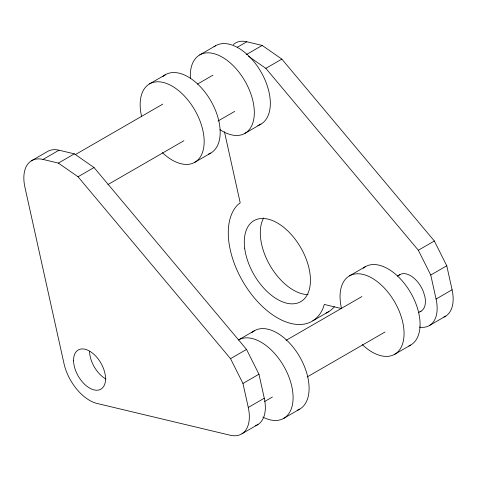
<?xml version="1.0" encoding="UTF-8"?>
<svg xmlns="http://www.w3.org/2000/svg" width="477" height="477" viewBox="0 0 477 477"><rect width="100%" height="100%" fill="white"/><g stroke="black" fill="none" stroke-linecap="round" stroke-linejoin="round"><path stroke-width="0.72" d="M149.528 83.892L165.531 74.65M199.678 54.938L215.687 45.697M31.22 160.922L47.223 151.68A37.725 21.781 60 0 1 59.017 150.195L74.376 153.862L94.029 167.534L246.543 349.426L258.963 374.212L264.276 398.206A37.725 21.781 60 0 1 255.41 425.746M264.276 398.206L248.273 407.447A37.725 21.781 60 0 1 230.182 435.233L97.075 403.464A37.725 21.781 60 0 1 63.966 363.468L24.923 187.222A37.725 21.781 60 0 1 43.008 159.437L59.017 150.195M237.212 47.312L246.818 41.767L262.177 45.434L281.835 59.106L434.344 240.998L446.764 265.784L452.077 289.777A37.725 21.781 60 0 1 443.89 317.062M43.008 159.437L58.367 163.104L74.376 153.862M246.174 54.676L262.177 45.434M75.265 154.649L162.77 104.129M197.514 84.065L212.957 75.151M58.367 163.104L78.025 176.776L94.029 167.534M248.553 56.334L265.826 68.348L281.835 59.106M107.975 184.551L183.895 140.721M218.001 121.033L234.732 111.374M194.801 162.305L210.804 153.063M244.951 133.351L260.955 124.109M254.456 330.71L238.452 339.952A45.273 26.14 60 0 1 290.308 380.932A45.273 26.14 60 0 1 262.881 417.101M349.426 275.885L365.43 266.643M78.025 176.776L230.534 358.662L246.543 349.426M265.826 68.348L418.335 250.24L434.344 240.998M312.882 320.777L328.886 311.535M286.027 340.369L361.948 296.533M397.341 276.1L399.911 274.615M248.273 407.447L242.954 383.454L258.963 374.212M419.45 327.103A37.725 21.781 60 0 0 436.073 299.019L430.755 275.026L446.764 265.784M436.073 299.019L452.077 289.777M264.687 401.479L272.409 397.019M307.152 376.961L385.005 332.01M418.466 312.691L421.036 311.207M241.976 433.742L257.979 424.506M429.777 325.32L445.78 316.078M283.726 418.365L299.729 409.123M394.7 354.298L410.703 345.056M341.592 308.577L324.294 304.445L323.144 308.029A69.415 40.08 60 0 1 253.83 297.296A69.415 40.08 60 0 1 237.731 204.83L240.205 202.844L224.452 131.753M418.335 250.24L430.755 275.026M230.534 358.662L242.954 383.454M105.948 379.03A22.634 13.07 60 0 1 89.569 351.531M162.77 76.696A45.273 26.14 60 0 1 210.506 100.277A45.273 26.14 60 0 1 208.312 154.214M141.687 116.811A45.273 26.14 60 0 1 168.852 84.423A45.273 26.14 60 0 1 204.001 145.306A45.273 26.14 60 0 1 162.371 152.64M213.976 46.841A45.273 26.14 60 0 1 261.539 72.862A45.273 26.14 60 0 1 257.807 125.481M190.395 78.478A45.273 26.14 60 0 1 221.519 56.733A45.273 26.14 60 0 1 254.319 113.544A45.273 26.14 60 0 1 219.921 129.625M334.377 306.735A69.415 40.08 60 0 1 326 313.091M233.319 44.552A37.725 21.781 60 0 1 246.818 41.767M308.053 294.613A46.782 27.01 60 0 1 270.024 265.48A46.782 27.01 60 0 1 263.68 217.929M398.867 275.354A21.125 12.199 60 0 1 423.415 291.757L424.906 296.777A21.125 12.199 60 0 1 419.879 311.743M251.695 332.755A45.273 26.14 60 0 1 299.431 356.337A45.273 26.14 60 0 1 297.237 410.274M363.188 268.223A45.273 26.14 60 0 1 410.405 292.27A45.273 26.14 60 0 1 408.855 345.962M341.586 308.798A45.273 26.14 60 0 1 368.751 276.41A45.273 26.14 60 0 1 403.9 337.293A45.273 26.14 60 0 1 362.27 344.627M73.565 360.773A22.634 13.07 60 0 0 97.892 390.168A22.634 13.07 60 0 0 97.236 357.786A22.634 13.07 60 0 0 73.565 360.773M244.683 248.153A46.782 27.01 60 0 0 298.113 302.877A46.782 27.01 60 0 0 289.3 232.418A46.782 27.01 60 0 0 244.683 248.153"/></g></svg>
